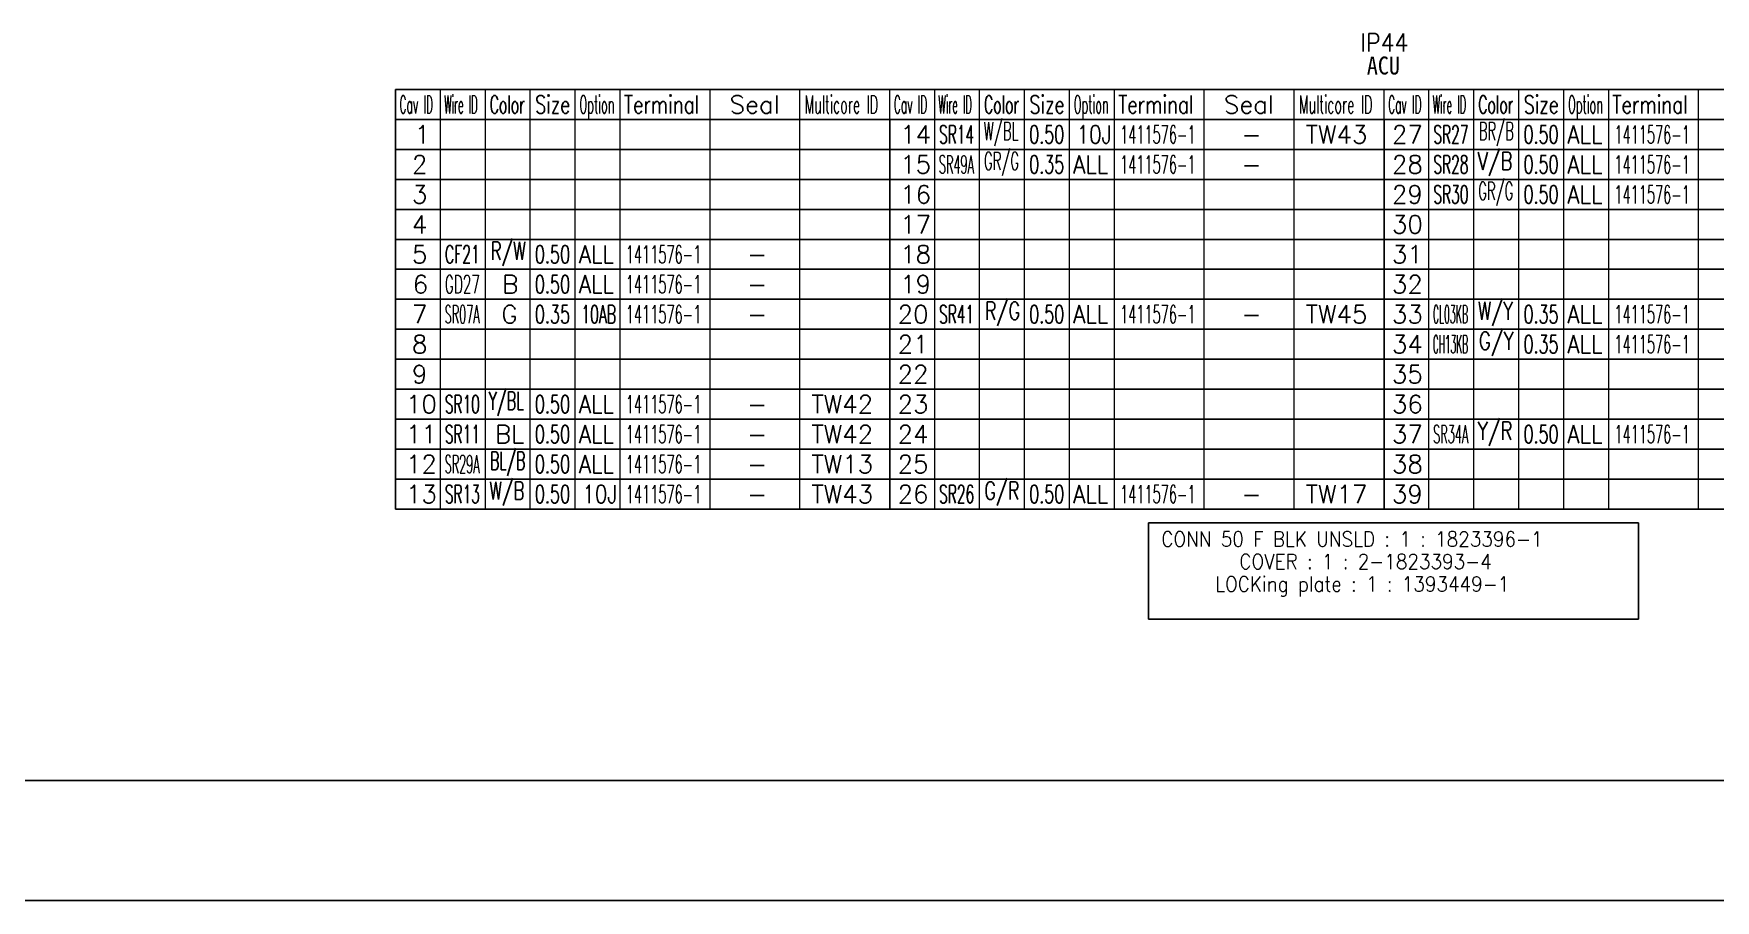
# Model space of a CAD drawing. Header units: inches. Extents: x 47316 to 59086, y 3141 to 11743.
# Drawn here: x 51405 to 51685.7, y 8232.5 to 8377 of the extents above; entities that cross this region are included whole.
import ezdxf

# ---------------------------------------------------------------- set-up
doc = ezdxf.new("R2010")
doc.units = ezdxf.units.IN
doc.header["$MEASUREMENT"] = 0
doc.styles.get("Standard").update_dxf_attribs({"font": ''})
doc.styles.get('Standard').set_extended_font_data('SimSun')

msp = doc.modelspace()

# ---------------------------------------------------------------- linework, layer by layer
at = {"color": 0, "linetype": 'Continuous', "lineweight": -2}
for p, q in [((51465.36, 8367.73), (51795.36, 8367.73)), ((51465.36, 8362.73), (51465.36, 8367.73)), ((51465.36, 8362.73), (51795.36, 8362.73))]:
    msp.add_line(p, q, dxfattribs=at)
at = {"color": 7, "linetype": 'Continuous', "lineweight": 15}
for p, q in [((51472.86, 8362.73), (51472.86, 8367.73)), ((51480.36, 8362.73), (51480.36, 8367.73)), ((51487.86, 8362.73), (51487.86, 8367.73)), ((51495.36, 8362.73), (51495.36, 8367.73)), ((51502.86, 8362.73), (51502.86, 8367.73)), ((51517.86, 8362.73), (51517.86, 8367.73)), ((51532.86, 8362.73), (51532.86, 8367.73)), ((51547.86, 8362.73), (51547.86, 8367.73)), ((51555.36, 8362.73), (51555.36, 8367.73)), ((51562.86, 8362.73), (51562.86, 8367.73)), ((51570.36, 8362.73), (51570.36, 8367.73)), ((51577.86, 8362.73), (51577.86, 8367.73)), ((51585.36, 8362.73), (51585.36, 8367.73)), ((51600.36, 8362.73), (51600.36, 8367.73)), ((51615.36, 8362.73), (51615.36, 8367.73)), ((51630.36, 8362.73), (51630.36, 8367.73)), ((51637.86, 8362.73), (51637.86, 8367.73)), ((51645.36, 8362.73), (51645.36, 8367.73)), ((51652.86, 8362.73), (51652.86, 8367.73)), ((51660.36, 8362.73), (51660.36, 8367.73)), ((51667.86, 8362.73), (51667.86, 8367.73)), ((51682.86, 8362.73), (51682.86, 8367.73))]:
    msp.add_line(p, q, dxfattribs=at)
at = {"color": 102, "linetype": 'Continuous', "lineweight": 15}
for p, q in [((51472.86, 8357.73), (51472.86, 8362.73)), ((51480.36, 8357.73), (51480.36, 8362.73)), ((51487.86, 8357.73), (51487.86, 8362.73)), ((51495.36, 8357.73), (51495.36, 8362.73)), ((51502.86, 8357.73), (51502.86, 8362.73)), ((51517.86, 8357.73), (51517.86, 8362.73)), ((51532.86, 8357.73), (51532.86, 8362.73)), ((51555.36, 8357.73), (51555.36, 8362.73)), ((51562.86, 8357.73), (51562.86, 8362.73)), ((51570.36, 8357.73), (51570.36, 8362.73)), ((51577.86, 8357.73), (51577.86, 8362.73)), ((51585.36, 8357.73), (51585.36, 8362.73)), ((51600.36, 8357.73), (51600.36, 8362.73)), ((51615.36, 8357.73), (51615.36, 8362.73)), ((51637.86, 8357.73), (51637.86, 8362.73)), ((51645.36, 8357.73), (51645.36, 8362.73)), ((51652.86, 8357.73), (51652.86, 8362.73)), ((51660.36, 8357.73), (51660.36, 8362.73)), ((51667.86, 8357.73), (51667.86, 8362.73)), ((51682.86, 8357.73), (51682.86, 8362.73)), ((51472.86, 8352.73), (51472.86, 8357.73)), ((51480.36, 8352.73), (51480.36, 8357.73)), ((51487.86, 8352.73), (51487.86, 8357.73)), ((51495.36, 8352.73), (51495.36, 8357.73)), ((51502.86, 8352.73), (51502.86, 8357.73)), ((51517.86, 8352.73), (51517.86, 8357.73)), ((51532.86, 8352.73), (51532.86, 8357.73)), ((51555.36, 8352.73), (51555.36, 8357.73)), ((51562.86, 8352.73), (51562.86, 8357.73)), ((51570.36, 8352.73), (51570.36, 8357.73)), ((51577.86, 8352.73), (51577.86, 8357.73)), ((51585.36, 8352.73), (51585.36, 8357.73)), ((51600.36, 8352.73), (51600.36, 8357.73)), ((51615.36, 8352.73), (51615.36, 8357.73)), ((51637.86, 8352.73), (51637.86, 8357.73)), ((51645.36, 8352.73), (51645.36, 8357.73)), ((51652.86, 8352.73), (51652.86, 8357.73)), ((51660.36, 8352.73), (51660.36, 8357.73)), ((51667.86, 8352.73), (51667.86, 8357.73)), ((51682.86, 8352.73), (51682.86, 8357.73)), ((51472.86, 8347.73), (51472.86, 8352.73)), ((51480.36, 8347.73), (51480.36, 8352.73)), ((51487.86, 8347.73), (51487.86, 8352.73)), ((51495.36, 8347.73), (51495.36, 8352.73)), ((51502.86, 8347.73), (51502.86, 8352.73)), ((51517.86, 8347.73), (51517.86, 8352.73)), ((51532.86, 8347.73), (51532.86, 8352.73)), ((51555.36, 8347.73), (51555.36, 8352.73)), ((51562.86, 8347.73), (51562.86, 8352.73)), ((51570.36, 8347.73), (51570.36, 8352.73)), ((51577.86, 8347.73), (51577.86, 8352.73)), ((51585.36, 8347.73), (51585.36, 8352.73)), ((51600.36, 8347.73), (51600.36, 8352.73)), ((51615.36, 8347.73), (51615.36, 8352.73)), ((51637.86, 8347.73), (51637.86, 8352.73)), ((51645.36, 8347.73), (51645.36, 8352.73)), ((51652.86, 8347.73), (51652.86, 8352.73)), ((51660.36, 8347.73), (51660.36, 8352.73)), ((51667.86, 8347.73), (51667.86, 8352.73)), ((51682.86, 8347.73), (51682.86, 8352.73)), ((51472.86, 8342.73), (51472.86, 8347.73)), ((51480.36, 8342.73), (51480.36, 8347.73)), ((51487.86, 8342.73), (51487.86, 8347.73)), ((51495.36, 8342.73), (51495.36, 8347.73)), ((51502.86, 8342.73), (51502.86, 8347.73)), ((51517.86, 8342.73), (51517.86, 8347.73)), ((51532.86, 8342.73), (51532.86, 8347.73)), ((51555.36, 8342.73), (51555.36, 8347.73)), ((51562.86, 8342.73), (51562.86, 8347.73)), ((51570.36, 8342.73), (51570.36, 8347.73)), ((51577.86, 8342.73), (51577.86, 8347.73)), ((51585.36, 8342.73), (51585.36, 8347.73)), ((51600.36, 8342.73), (51600.36, 8347.73)), ((51615.36, 8342.73), (51615.36, 8347.73)), ((51637.86, 8342.73), (51637.86, 8347.73)), ((51645.36, 8342.73), (51645.36, 8347.73)), ((51652.86, 8342.73), (51652.86, 8347.73)), ((51660.36, 8342.73), (51660.36, 8347.73)), ((51667.86, 8342.73), (51667.86, 8347.73)), ((51682.86, 8342.73), (51682.86, 8347.73)), ((51472.86, 8337.73), (51472.86, 8342.73)), ((51480.36, 8337.73), (51480.36, 8342.73)), ((51487.86, 8337.73), (51487.86, 8342.73)), ((51495.36, 8337.73), (51495.36, 8342.73)), ((51502.86, 8337.73), (51502.86, 8342.73)), ((51517.86, 8337.73), (51517.86, 8342.73)), ((51532.86, 8337.73), (51532.86, 8342.73)), ((51555.36, 8337.73), (51555.36, 8342.73)), ((51562.86, 8337.73), (51562.86, 8342.73)), ((51570.36, 8337.73), (51570.36, 8342.73)), ((51577.86, 8337.73), (51577.86, 8342.73)), ((51585.36, 8337.73), (51585.36, 8342.73)), ((51600.36, 8337.73), (51600.36, 8342.73)), ((51615.36, 8337.73), (51615.36, 8342.73)), ((51637.86, 8337.73), (51637.86, 8342.73)), ((51645.36, 8337.73), (51645.36, 8342.73)), ((51652.86, 8337.73), (51652.86, 8342.73)), ((51660.36, 8337.73), (51660.36, 8342.73)), ((51667.86, 8337.73), (51667.86, 8342.73)), ((51682.86, 8337.73), (51682.86, 8342.73)), ((51472.86, 8332.73), (51472.86, 8337.73)), ((51480.36, 8332.73), (51480.36, 8337.73)), ((51487.86, 8332.73), (51487.86, 8337.73)), ((51495.36, 8332.73), (51495.36, 8337.73)), ((51502.86, 8332.73), (51502.86, 8337.73)), ((51517.86, 8332.73), (51517.86, 8337.73)), ((51532.86, 8332.73), (51532.86, 8337.73)), ((51555.36, 8332.73), (51555.36, 8337.73)), ((51562.86, 8332.73), (51562.86, 8337.73)), ((51570.36, 8332.73), (51570.36, 8337.73)), ((51577.86, 8332.73), (51577.86, 8337.73)), ((51585.36, 8332.73), (51585.36, 8337.73)), ((51600.36, 8332.73), (51600.36, 8337.73)), ((51615.36, 8332.73), (51615.36, 8337.73)), ((51637.86, 8332.73), (51637.86, 8337.73)), ((51645.36, 8332.73), (51645.36, 8337.73)), ((51652.86, 8332.73), (51652.86, 8337.73)), ((51660.36, 8332.73), (51660.36, 8337.73)), ((51667.86, 8332.73), (51667.86, 8337.73)), ((51682.86, 8332.73), (51682.86, 8337.73)), ((51472.86, 8327.73), (51472.86, 8332.73)), ((51480.36, 8327.73), (51480.36, 8332.73)), ((51487.86, 8327.73), (51487.86, 8332.73)), ((51495.36, 8327.73), (51495.36, 8332.73)), ((51502.86, 8327.73), (51502.86, 8332.73)), ((51517.86, 8327.73), (51517.86, 8332.73)), ((51532.86, 8327.73), (51532.86, 8332.73)), ((51555.36, 8327.73), (51555.36, 8332.73)), ((51562.86, 8327.73), (51562.86, 8332.73)), ((51570.36, 8327.73), (51570.36, 8332.73)), ((51577.86, 8327.73), (51577.86, 8332.73)), ((51585.36, 8327.73), (51585.36, 8332.73)), ((51600.36, 8327.73), (51600.36, 8332.73)), ((51615.36, 8327.73), (51615.36, 8332.73)), ((51637.86, 8327.73), (51637.86, 8332.73)), ((51645.36, 8327.73), (51645.36, 8332.73)), ((51652.86, 8327.73), (51652.86, 8332.73)), ((51660.36, 8327.73), (51660.36, 8332.73)), ((51667.86, 8327.73), (51667.86, 8332.73)), ((51682.86, 8327.73), (51682.86, 8332.73)), ((51472.86, 8322.73), (51472.86, 8327.73)), ((51480.36, 8322.73), (51480.36, 8327.73)), ((51487.86, 8322.73), (51487.86, 8327.73)), ((51495.36, 8322.73), (51495.36, 8327.73)), ((51502.86, 8322.73), (51502.86, 8327.73)), ((51517.86, 8322.73), (51517.86, 8327.73)), ((51532.86, 8322.73), (51532.86, 8327.73)), ((51555.36, 8322.73), (51555.36, 8327.73)), ((51562.86, 8322.73), (51562.86, 8327.73)), ((51570.36, 8322.73), (51570.36, 8327.73)), ((51577.86, 8322.73), (51577.86, 8327.73)), ((51585.36, 8322.73), (51585.36, 8327.73)), ((51600.36, 8322.73), (51600.36, 8327.73)), ((51615.36, 8322.73), (51615.36, 8327.73)), ((51637.86, 8322.73), (51637.86, 8327.73)), ((51645.36, 8322.73), (51645.36, 8327.73)), ((51652.86, 8322.73), (51652.86, 8327.73)), ((51660.36, 8322.73), (51660.36, 8327.73)), ((51667.86, 8322.73), (51667.86, 8327.73)), ((51682.86, 8322.73), (51682.86, 8327.73)), ((51472.86, 8317.73), (51472.86, 8322.73)), ((51480.36, 8317.73), (51480.36, 8322.73)), ((51487.86, 8317.73), (51487.86, 8322.73)), ((51495.36, 8317.73), (51495.36, 8322.73)), ((51502.86, 8317.73), (51502.86, 8322.73)), ((51517.86, 8317.73), (51517.86, 8322.73)), ((51532.86, 8317.73), (51532.86, 8322.73)), ((51555.36, 8317.73), (51555.36, 8322.73)), ((51562.86, 8317.73), (51562.86, 8322.73)), ((51570.36, 8317.73), (51570.36, 8322.73)), ((51577.86, 8317.73), (51577.86, 8322.73)), ((51585.36, 8317.73), (51585.36, 8322.73)), ((51600.36, 8317.73), (51600.36, 8322.73)), ((51615.36, 8317.73), (51615.36, 8322.73)), ((51637.86, 8317.73), (51637.86, 8322.73)), ((51645.36, 8317.73), (51645.36, 8322.73)), ((51652.86, 8317.73), (51652.86, 8322.73)), ((51660.36, 8317.73), (51660.36, 8322.73)), ((51667.86, 8317.73), (51667.86, 8322.73)), ((51682.86, 8317.73), (51682.86, 8322.73)), ((51472.86, 8312.73), (51472.86, 8317.73)), ((51480.36, 8312.73), (51480.36, 8317.73)), ((51487.86, 8312.73), (51487.86, 8317.73)), ((51495.36, 8312.73), (51495.36, 8317.73)), ((51502.86, 8312.73), (51502.86, 8317.73)), ((51517.86, 8312.73), (51517.86, 8317.73)), ((51532.86, 8312.73), (51532.86, 8317.73)), ((51555.36, 8312.73), (51555.36, 8317.73)), ((51562.86, 8312.73), (51562.86, 8317.73)), ((51570.36, 8312.73), (51570.36, 8317.73)), ((51577.86, 8312.73), (51577.86, 8317.73)), ((51585.36, 8312.73), (51585.36, 8317.73)), ((51600.36, 8312.73), (51600.36, 8317.73)), ((51615.36, 8312.73), (51615.36, 8317.73)), ((51637.86, 8312.73), (51637.86, 8317.73)), ((51645.36, 8312.73), (51645.36, 8317.73)), ((51652.86, 8312.73), (51652.86, 8317.73)), ((51660.36, 8312.73), (51660.36, 8317.73)), ((51667.86, 8312.73), (51667.86, 8317.73)), ((51682.86, 8312.73), (51682.86, 8317.73)), ((51472.86, 8307.73), (51472.86, 8312.73)), ((51480.36, 8307.73), (51480.36, 8312.73)), ((51487.86, 8307.73), (51487.86, 8312.73)), ((51495.36, 8307.73), (51495.36, 8312.73)), ((51502.86, 8307.73), (51502.86, 8312.73)), ((51517.86, 8307.73), (51517.86, 8312.73)), ((51532.86, 8307.73), (51532.86, 8312.73)), ((51555.36, 8307.73), (51555.36, 8312.73)), ((51562.86, 8307.73), (51562.86, 8312.73)), ((51570.36, 8307.73), (51570.36, 8312.73)), ((51577.86, 8307.73), (51577.86, 8312.73)), ((51585.36, 8307.73), (51585.36, 8312.73)), ((51600.36, 8307.73), (51600.36, 8312.73)), ((51615.36, 8307.73), (51615.36, 8312.73)), ((51637.86, 8307.73), (51637.86, 8312.73)), ((51645.36, 8307.73), (51645.36, 8312.73)), ((51652.86, 8307.73), (51652.86, 8312.73)), ((51660.36, 8307.73), (51660.36, 8312.73)), ((51667.86, 8307.73), (51667.86, 8312.73)), ((51682.86, 8307.73), (51682.86, 8312.73)), ((51472.86, 8302.73), (51472.86, 8307.73)), ((51480.36, 8302.73), (51480.36, 8307.73)), ((51487.86, 8302.73), (51487.86, 8307.73)), ((51495.36, 8302.73), (51495.36, 8307.73)), ((51502.86, 8302.73), (51502.86, 8307.73)), ((51517.86, 8302.73), (51517.86, 8307.73)), ((51532.86, 8302.73), (51532.86, 8307.73)), ((51555.36, 8302.73), (51555.36, 8307.73)), ((51562.86, 8302.73), (51562.86, 8307.73)), ((51570.36, 8302.73), (51570.36, 8307.73)), ((51577.86, 8302.73), (51577.86, 8307.73)), ((51585.36, 8302.73), (51585.36, 8307.73)), ((51600.36, 8302.73), (51600.36, 8307.73)), ((51615.36, 8302.73), (51615.36, 8307.73)), ((51637.86, 8302.73), (51637.86, 8307.73)), ((51645.36, 8302.73), (51645.36, 8307.73)), ((51652.86, 8302.73), (51652.86, 8307.73)), ((51660.36, 8302.73), (51660.36, 8307.73)), ((51667.86, 8302.73), (51667.86, 8307.73)), ((51682.86, 8302.73), (51682.86, 8307.73)), ((51472.86, 8297.73), (51472.86, 8302.73)), ((51480.36, 8297.73), (51480.36, 8302.73)), ((51487.86, 8297.73), (51487.86, 8302.73)), ((51495.36, 8297.73), (51495.36, 8302.73)), ((51502.86, 8297.73), (51502.86, 8302.73)), ((51517.86, 8297.73), (51517.86, 8302.73)), ((51532.86, 8297.73), (51532.86, 8302.73)), ((51555.36, 8297.73), (51555.36, 8302.73)), ((51562.86, 8297.73), (51562.86, 8302.73)), ((51570.36, 8297.73), (51570.36, 8302.73)), ((51577.86, 8297.73), (51577.86, 8302.73)), ((51585.36, 8297.73), (51585.36, 8302.73)), ((51600.36, 8297.73), (51600.36, 8302.73)), ((51615.36, 8297.73), (51615.36, 8302.73)), ((51637.86, 8297.73), (51637.86, 8302.73)), ((51645.36, 8297.73), (51645.36, 8302.73)), ((51652.86, 8297.73), (51652.86, 8302.73)), ((51660.36, 8297.73), (51660.36, 8302.73)), ((51667.86, 8297.73), (51667.86, 8302.73)), ((51682.86, 8297.73), (51682.86, 8302.73))]:
    msp.add_line(p, q, dxfattribs=at)
at = {"color": 1}
for p, q in [((51591.04, 8279.35), (51591.04, 8295.43)), ((51591.04, 8295.43), (51672.81, 8295.43)), ((51672.81, 8295.43), (51672.81, 8279.35)), ((51672.81, 8279.35), (51591.04, 8279.35))]:
    msp.add_line(p, q, dxfattribs=at)
at = {"color": 0, "lineweight": -2}
for p, q in [((50267.93, 8252.45), (56171.93, 8252.45)), ((50247.93, 8232.45), (56191.93, 8232.45))]:
    msp.add_line(p, q, dxfattribs=at)
at = {"color": 0, "linetype": 'Continuous', "lineweight": -2}
for points in [[(51465.36, 8357.73), (51465.36, 8362.73), (51547.86, 8362.73), (51547.86, 8357.73)], [(51547.86, 8357.73), (51547.86, 8362.73), (51630.36, 8362.73), (51630.36, 8357.73)], [(51630.36, 8357.73), (51630.36, 8362.73), (51712.86, 8362.73), (51712.86, 8357.73)], [(51465.36, 8352.73), (51465.36, 8357.73), (51547.86, 8357.73), (51547.86, 8352.73)], [(51547.86, 8352.73), (51547.86, 8357.73), (51630.36, 8357.73), (51630.36, 8352.73)], [(51630.36, 8352.73), (51630.36, 8357.73), (51712.86, 8357.73), (51712.86, 8352.73)], [(51465.36, 8347.73), (51465.36, 8352.73), (51547.86, 8352.73), (51547.86, 8347.73)], [(51547.86, 8347.73), (51547.86, 8352.73), (51630.36, 8352.73), (51630.36, 8347.73)], [(51630.36, 8347.73), (51630.36, 8352.73), (51712.86, 8352.73), (51712.86, 8347.73)], [(51465.36, 8342.73), (51465.36, 8347.73), (51547.86, 8347.73), (51547.86, 8342.73)], [(51547.86, 8342.73), (51547.86, 8347.73), (51630.36, 8347.73), (51630.36, 8342.73)], [(51630.36, 8342.73), (51630.36, 8347.73), (51712.86, 8347.73), (51712.86, 8342.73)], [(51465.36, 8337.73), (51465.36, 8342.73), (51547.86, 8342.73), (51547.86, 8337.73)], [(51547.86, 8337.73), (51547.86, 8342.73), (51630.36, 8342.73), (51630.36, 8337.73)], [(51630.36, 8337.73), (51630.36, 8342.73), (51712.86, 8342.73), (51712.86, 8337.73)], [(51465.36, 8332.73), (51465.36, 8337.73), (51547.86, 8337.73), (51547.86, 8332.73)], [(51547.86, 8332.73), (51547.86, 8337.73), (51630.36, 8337.73), (51630.36, 8332.73)], [(51630.36, 8332.73), (51630.36, 8337.73), (51712.86, 8337.73), (51712.86, 8332.73)], [(51465.36, 8327.73), (51465.36, 8332.73), (51547.86, 8332.73), (51547.86, 8327.73)], [(51547.86, 8327.73), (51547.86, 8332.73), (51630.36, 8332.73), (51630.36, 8327.73)], [(51630.36, 8327.73), (51630.36, 8332.73), (51712.86, 8332.73), (51712.86, 8327.73)], [(51465.36, 8322.73), (51465.36, 8327.73), (51547.86, 8327.73), (51547.86, 8322.73)], [(51547.86, 8322.73), (51547.86, 8327.73), (51630.36, 8327.73), (51630.36, 8322.73)], [(51630.36, 8322.73), (51630.36, 8327.73), (51712.86, 8327.73), (51712.86, 8322.73)], [(51465.36, 8317.73), (51465.36, 8322.73), (51547.86, 8322.73), (51547.86, 8317.73)], [(51547.86, 8317.73), (51547.86, 8322.73), (51630.36, 8322.73), (51630.36, 8317.73)], [(51630.36, 8317.73), (51630.36, 8322.73), (51712.86, 8322.73), (51712.86, 8317.73)], [(51465.36, 8312.73), (51465.36, 8317.73), (51547.86, 8317.73), (51547.86, 8312.73)], [(51547.86, 8312.73), (51547.86, 8317.73), (51630.36, 8317.73), (51630.36, 8312.73)], [(51630.36, 8312.73), (51630.36, 8317.73), (51712.86, 8317.73), (51712.86, 8312.73)], [(51465.36, 8307.73), (51465.36, 8312.73), (51547.86, 8312.73), (51547.86, 8307.73)], [(51547.86, 8307.73), (51547.86, 8312.73), (51630.36, 8312.73), (51630.36, 8307.73)], [(51630.36, 8307.73), (51630.36, 8312.73), (51712.86, 8312.73), (51712.86, 8307.73)], [(51465.36, 8302.73), (51465.36, 8307.73), (51547.86, 8307.73), (51547.86, 8302.73)], [(51547.86, 8302.73), (51547.86, 8307.73), (51630.36, 8307.73), (51630.36, 8302.73)], [(51630.36, 8302.73), (51630.36, 8307.73), (51712.86, 8307.73), (51712.86, 8302.73)], [(51465.36, 8297.73), (51465.36, 8302.73), (51547.86, 8302.73), (51547.86, 8297.73)], [(51547.86, 8297.73), (51547.86, 8302.73), (51630.36, 8302.73), (51630.36, 8297.73)], [(51630.36, 8297.73), (51630.36, 8302.73), (51712.86, 8302.73), (51712.86, 8297.73)]]:
    msp.add_lwpolyline(points, close=True, dxfattribs=at)

# ---------------------------------------------------------------- texts
at = {"color": 6, "linetype": 'Continuous', "lineweight": 20, "char_height": 3, "attachment_point": 1}
for s, insert, width in [('\\Fromans.shx;\\W0.9000000000;\\T1.0000000000;\\o\\lIP44', (51626.44, 8377.05), 8.8714), ('\\f黑体|b0|i0|c1|p0;\\W0.9000000000;\\T1.0000000000;\\o\\lACU', (51627.49, 8373.23), 5.8247)]:
    msp.add_mtext(s, dxfattribs=dict(at, insert=insert, width=width))
at = {"color": 7, "linetype": 'Continuous', "lineweight": 15, "char_height": 3, "attachment_point": 1}
for s, insert, width in [('\\Fromans.shx;\\W0.4292452830;\\T1.0000000000;\\o\\lCav ID', (51466.04, 8366.73), 6.5), ('\\Fromans.shx;\\W0.4026548673;\\T1.0000000000;\\o\\lWire ID', (51473.47, 8366.73), 6.5), ('\\Fromans.shx;\\W0.5687500000;\\T1.0000000000;\\o\\lColor', (51481.1, 8366.73), 6.5), ('\\Fromans.shx;\\W0.7222222222;\\T1.0000000000;\\o\\lSize', (51488.67, 8366.73), 6.5), ('\\Fromans.shx;\\W0.4595959596;\\T1.0000000000;\\o\\lOption', (51496.06, 8366.73), 6.5), ('\\Fromans.shx;\\W0.7480916031;\\T1.0000000000;\\o\\lTerminal', (51503.47, 8366.73), 14), ('\\Fromans.shx;\\W1.0000000000;\\T1.0000000000;\\o\\lSeal', (51521.14, 8366.73), 9.2857), ('\\Fromans.shx;\\W0.5185185185;\\T1.0000000000;\\o\\lMulticore ID', (51533.65, 8366.73), 14), ('\\Fromans.shx;\\W0.4292452830;\\T1.0000000000;\\o\\lCav ID', (51548.54, 8366.73), 6.5), ('\\Fromans.shx;\\W0.4026548673;\\T1.0000000000;\\o\\lWire ID', (51555.97, 8366.73), 6.5), ('\\Fromans.shx;\\W0.5687500000;\\T1.0000000000;\\o\\lColor', (51563.6, 8366.73), 6.5), ('\\Fromans.shx;\\W0.7222222222;\\T1.0000000000;\\o\\lSize', (51571.17, 8366.73), 6.5), ('\\Fromans.shx;\\W0.4595959596;\\T1.0000000000;\\o\\lOption', (51578.56, 8366.73), 6.5), ('\\Fromans.shx;\\W0.7480916031;\\T1.0000000000;\\o\\lTerminal', (51585.97, 8366.73), 14), ('\\Fromans.shx;\\W1.0000000000;\\T1.0000000000;\\o\\lSeal', (51603.64, 8366.73), 9.2857), ('\\Fromans.shx;\\W0.5185185185;\\T1.0000000000;\\o\\lMulticore ID', (51616.15, 8366.73), 14), ('\\Fromans.shx;\\W0.4292452830;\\T1.0000000000;\\o\\lCav ID', (51631.04, 8366.73), 6.5), ('\\Fromans.shx;\\W0.4026548673;\\T1.0000000000;\\o\\lWire ID', (51638.47, 8366.73), 6.5), ('\\Fromans.shx;\\W0.5687500000;\\T1.0000000000;\\o\\lColor', (51646.1, 8366.73), 6.5), ('\\Fromans.shx;\\W0.7222222222;\\T1.0000000000;\\o\\lSize', (51653.67, 8366.73), 6.5), ('\\Fromans.shx;\\W0.4595959596;\\T1.0000000000;\\o\\lOption', (51661.06, 8366.73), 6.5), ('\\Fromans.shx;\\W0.7480916031;\\T1.0000000000;\\o\\lTerminal', (51668.47, 8366.73), 14), ('\\Fromans.shx;\\W1.0000000000;\\T1.0000000000;\\o\\l1', (51468.54, 8361.73), 2.8571), ('\\Fromans.shx;\\W1.0000000000;\\T1.0000000000;\\o\\l14', (51549.61, 8361.73), 5.7143), ('\\Fromans.shx;\\W1.0000000000;\\T1.0000000000;\\o\\l27', (51631.68, 8361.73), 5.7143), ('\\Fromans.shx;\\W1.0000000000;\\T1.0000000000;\\o\\l2', (51468.11, 8356.73), 2.8571), ('\\Fromans.shx;\\W1.0000000000;\\T1.0000000000;\\o\\l15', (51549.61, 8356.73), 5.7143), ('\\Fromans.shx;\\W1.0000000000;\\T1.0000000000;\\o\\l28', (51631.68, 8356.73), 5.7143), ('\\Fromans.shx;\\W1.0000000000;\\T1.0000000000;\\o\\l3', (51468.11, 8351.73), 2.8571), ('\\Fromans.shx;\\W1.0000000000;\\T1.0000000000;\\o\\l16', (51549.61, 8351.73), 5.7143), ('\\Fromans.shx;\\W1.0000000000;\\T1.0000000000;\\o\\l29', (51631.68, 8351.73), 5.7143), ('\\Fromans.shx;\\W1.0000000000;\\T1.0000000000;\\o\\l4', (51468.11, 8346.73), 2.8571), ('\\Fromans.shx;\\W1.0000000000;\\T1.0000000000;\\o\\l17', (51549.61, 8346.73), 5.7143), ('\\Fromans.shx;\\W1.0000000000;\\T1.0000000000;\\o\\l30', (51631.68, 8346.73), 5.7143), ('\\Fromans.shx;\\W1.0000000000;\\T1.0000000000;\\o\\l5', (51468.11, 8341.73), 2.8571), ('\\Fromans.shx;\\W1.0000000000;\\T1.0000000000;\\o\\l18', (51549.61, 8341.73), 5.7143), ('\\Fromans.shx;\\W1.0000000000;\\T1.0000000000;\\o\\l31', (51631.68, 8341.73), 5.7143), ('\\Fromans.shx;\\W1.0000000000;\\T1.0000000000;\\o\\l6', (51468.25, 8336.73), 2.8571), ('\\Fromans.shx;\\W1.0000000000;\\T1.0000000000;\\o\\l19', (51549.61, 8336.73), 5.7143), ('\\Fromans.shx;\\W1.0000000000;\\T1.0000000000;\\o\\l32', (51631.68, 8336.73), 5.7143), ('\\Fromans.shx;\\W1.0000000000;\\T1.0000000000;\\o\\l7', (51468.11, 8331.73), 2.8571), ('\\Fromans.shx;\\W1.0000000000;\\T1.0000000000;\\o\\l20', (51549.18, 8331.73), 5.7143), ('\\Fromans.shx;\\W1.0000000000;\\T1.0000000000;\\o\\l33', (51631.68, 8331.73), 5.7143), ('\\Fromans.shx;\\W1.0000000000;\\T1.0000000000;\\o\\l8', (51468.11, 8326.73), 2.8571), ('\\Fromans.shx;\\W1.0000000000;\\T1.0000000000;\\o\\l21', (51549.18, 8326.73), 5.7143), ('\\Fromans.shx;\\W1.0000000000;\\T1.0000000000;\\o\\l34', (51631.68, 8326.73), 5.7143), ('\\Fromans.shx;\\W1.0000000000;\\T1.0000000000;\\o\\l9', (51468.11, 8321.73), 2.8571), ('\\Fromans.shx;\\W1.0000000000;\\T1.0000000000;\\o\\l22', (51549.18, 8321.73), 5.7143), ('\\Fromans.shx;\\W1.0000000000;\\T1.0000000000;\\o\\l35', (51631.68, 8321.73), 5.7143), ('\\Fromans.shx;\\W1.0000000000;\\T1.0000000000;\\o\\l10', (51467.11, 8316.73), 5.7143), ('\\Fromans.shx;\\W1.0000000000;\\T1.0000000000;\\o\\l23', (51549.18, 8316.73), 5.7143), ('\\Fromans.shx;\\W1.0000000000;\\T1.0000000000;\\o\\l36', (51631.68, 8316.73), 5.7143), ('\\Fromans.shx;\\W1.0000000000;\\T1.0000000000;\\o\\l11', (51467.11, 8311.73), 5.7143), ('\\Fromans.shx;\\W1.0000000000;\\T1.0000000000;\\o\\l24', (51549.18, 8311.73), 5.7143), ('\\Fromans.shx;\\W1.0000000000;\\T1.0000000000;\\o\\l37', (51631.68, 8311.73), 5.7143), ('\\Fromans.shx;\\W1.0000000000;\\T1.0000000000;\\o\\l12', (51467.11, 8306.73), 5.7143), ('\\Fromans.shx;\\W1.0000000000;\\T1.0000000000;\\o\\l25', (51549.18, 8306.73), 5.7143), ('\\Fromans.shx;\\W1.0000000000;\\T1.0000000000;\\o\\l38', (51631.68, 8306.73), 5.7143), ('\\Fromans.shx;\\W1.0000000000;\\T1.0000000000;\\o\\l13', (51467.11, 8301.73), 5.7143), ('\\Fromans.shx;\\W1.0000000000;\\T1.0000000000;\\o\\l26', (51549.18, 8301.73), 5.7143), ('\\Fromans.shx;\\W1.0000000000;\\T1.0000000000;\\o\\l39', (51631.68, 8301.73), 5.7143)]:
    msp.add_mtext(s, dxfattribs=dict(at, insert=insert, width=width))
at = {"color": 140, "linetype": 'Continuous', "lineweight": 15, "char_height": 3, "attachment_point": 1}
for s, insert, width in [('\\Fromans.shx;\\W0.5416666667;\\T1.0000000000;\\o\\lW/BL', (51563.51, 8362.3), 6.5), ('\\Fromans.shx;\\W0.5352941176;\\T1.0000000000;\\o\\lBR/B', (51646.16, 8362.3), 6.5), ('\\Fromans.shx;\\W0.8125000000;\\T1.0000000000;\\o\\l10J', (51579.05, 8361.73), 6.5), ('\\Fromans.shx;\\W1.0000000000;\\T1.0000000000;\\o\\l-', (51606.57, 8361.73), 3.7143), ('\\Fromans.shx;\\W0.8750000000;\\T1.0000000000;\\o\\lALL', (51660.98, 8361.73), 6.5), ('\\Fromans.shx;\\W0.5352941176;\\T1.0000000000;\\o\\lGR/G', (51563.59, 8357.3), 6.5), ('\\Fromans.shx;\\W0.8750000000;\\T1.0000000000;\\o\\lALL', (51578.48, 8356.73), 6.5), ('\\Fromans.shx;\\W0.7459016393;\\T1.0000000000;\\o\\lV/B', (51645.97, 8357.3), 6.5), ('\\Fromans.shx;\\W0.8750000000;\\T1.0000000000;\\o\\lALL', (51660.98, 8356.73), 6.5), ('\\Fromans.shx;\\W1.0000000000;\\T1.0000000000;\\o\\l-', (51606.57, 8356.73), 3.7143), ('\\Fromans.shx;\\W0.5352941176;\\T1.0000000000;\\o\\lGR/G', (51646.09, 8352.3), 6.5), ('\\Fromans.shx;\\W0.8750000000;\\T1.0000000000;\\o\\lALL', (51660.98, 8351.73), 6.5), ('\\Fromans.shx;\\W0.6791044776;\\T1.0000000000;\\o\\lR/W', (51481.25, 8342.3), 6.5), ('\\Fromans.shx;\\W0.8750000000;\\T1.0000000000;\\o\\lALL', (51495.98, 8341.73), 6.5), ('\\Fromans.shx;\\W1.0000000000;\\T1.0000000000;\\o\\l-', (51524.07, 8341.73), 3.7143), ('\\Fromans.shx;\\W1.0000000000;\\T1.0000000000;\\o\\lB', (51483.18, 8336.73), 3), ('\\Fromans.shx;\\W0.8750000000;\\T1.0000000000;\\o\\lALL', (51495.98, 8336.73), 6.5), ('\\Fromans.shx;\\W1.0000000000;\\T1.0000000000;\\o\\l-', (51524.07, 8336.73), 3.7143), ('\\Fromans.shx;\\W1.0000000000;\\T1.0000000000;\\o\\lG', (51483.04, 8331.73), 3), ('\\Fromans.shx;\\W0.5759493671;\\T1.0000000000;\\o\\l10AB', (51496.35, 8331.73), 6.5), ('\\Fromans.shx;\\W0.7109375000;\\T1.0000000000;\\o\\lR/G', (51563.76, 8332.3), 6.5), ('\\Fromans.shx;\\W0.8750000000;\\T1.0000000000;\\o\\lALL', (51578.48, 8331.73), 6.5), ('\\Fromans.shx;\\W0.7109375000;\\T1.0000000000;\\o\\lW/Y', (51646.06, 8332.3), 6.5), ('\\Fromans.shx;\\W0.8750000000;\\T1.0000000000;\\o\\lALL', (51660.98, 8331.73), 6.5), ('\\Fromans.shx;\\W1.0000000000;\\T1.0000000000;\\o\\l-', (51524.07, 8331.73), 3.7143), ('\\Fromans.shx;\\W1.0000000000;\\T1.0000000000;\\o\\l-', (51606.57, 8331.73), 3.7143), ('\\Fromans.shx;\\W0.7459016393;\\T1.0000000000;\\o\\lG/Y', (51646.18, 8327.3), 6.5), ('\\Fromans.shx;\\W0.8750000000;\\T1.0000000000;\\o\\lALL', (51660.98, 8326.73), 6.5), ('\\Fromans.shx;\\W0.5833333333;\\T1.0000000000;\\o\\lY/BL', (51480.94, 8317.3), 6.5), ('\\Fromans.shx;\\W0.8750000000;\\T1.0000000000;\\o\\lALL', (51495.98, 8316.73), 6.5), ('\\Fromans.shx;\\W1.0000000000;\\T1.0000000000;\\o\\l-', (51524.07, 8316.73), 3.7143), ('\\Fromans.shx;\\W1.0000000000;\\T1.0000000000;\\o\\lBL', (51481.97, 8311.73), 5.4286), ('\\Fromans.shx;\\W0.8750000000;\\T1.0000000000;\\o\\lALL', (51495.98, 8311.73), 6.5), ('\\Fromans.shx;\\W0.7459016393;\\T1.0000000000;\\o\\lY/R', (51645.97, 8312.3), 6.5), ('\\Fromans.shx;\\W0.8750000000;\\T1.0000000000;\\o\\lALL', (51660.98, 8311.73), 6.5), ('\\Fromans.shx;\\W1.0000000000;\\T1.0000000000;\\o\\l-', (51524.07, 8311.73), 3.7143), ('\\Fromans.shx;\\W0.5617283951;\\T1.0000000000;\\o\\lBL/B', (51481.18, 8307.3), 6.5), ('\\Fromans.shx;\\W0.8750000000;\\T1.0000000000;\\o\\lALL', (51495.98, 8306.73), 6.5), ('\\Fromans.shx;\\W1.0000000000;\\T1.0000000000;\\o\\l-', (51524.07, 8306.73), 3.7143), ('\\Fromans.shx;\\W0.6791044776;\\T1.0000000000;\\o\\lW/B', (51481.05, 8302.3), 6.5), ('\\Fromans.shx;\\W0.8125000000;\\T1.0000000000;\\o\\l10J', (51496.55, 8301.73), 6.5), ('\\Fromans.shx;\\W0.7109375000;\\T1.0000000000;\\o\\lG/R', (51563.66, 8302.3), 6.5), ('\\Fromans.shx;\\W0.8750000000;\\T1.0000000000;\\o\\lALL', (51578.48, 8301.73), 6.5), ('\\Fromans.shx;\\W1.0000000000;\\T1.0000000000;\\o\\l-', (51524.07, 8301.73), 3.7143), ('\\Fromans.shx;\\W1.0000000000;\\T1.0000000000;\\o\\l-', (51606.57, 8301.73), 3.7143)]:
    msp.add_mtext(s, dxfattribs=dict(at, insert=insert, width=width))
at = {"color": 21, "linetype": 'Continuous', "lineweight": 15, "char_height": 3, "attachment_point": 1}
for s, insert, width in [('\\Fromans.shx;\\W0.5617283951;\\T1.0000000000;\\o\\lSR14', (51556.1, 8361.73), 6.5), ('\\Fromans.shx;\\W0.6500000000;\\T1.0000000000;\\o\\l0.50', (51571.14, 8361.73), 6.5), ('\\Fromans.shx;\\W0.5268817204;\\T1.0000000000;\\o\\l1411576-1', (51586.31, 8361.73), 14), ('\\Fromans.shx;\\W1.0000000000;\\T1.0000000000;\\o\\lTW43', (51617.29, 8361.73), 11.4286), ('\\Fromans.shx;\\W0.5617283951;\\T1.0000000000;\\o\\lSR27', (51638.6, 8361.73), 6.5), ('\\Fromans.shx;\\W0.6500000000;\\T1.0000000000;\\o\\l0.50', (51653.64, 8361.73), 6.5), ('\\Fromans.shx;\\W0.5268817204;\\T1.0000000000;\\o\\l1411576-1', (51668.81, 8361.73), 14), ('\\Fromans.shx;\\W0.4595959596;\\T1.0000000000;\\o\\lSR49A', (51556.06, 8356.73), 6.5), ('\\Fromans.shx;\\W0.6500000000;\\T1.0000000000;\\o\\l0.35', (51571.14, 8356.73), 6.5), ('\\Fromans.shx;\\W0.5268817204;\\T1.0000000000;\\o\\l1411576-1', (51586.31, 8356.73), 14), ('\\Fromans.shx;\\W0.5617283951;\\T1.0000000000;\\o\\lSR28', (51638.6, 8356.73), 6.5), ('\\Fromans.shx;\\W0.6500000000;\\T1.0000000000;\\o\\l0.50', (51653.64, 8356.73), 6.5), ('\\Fromans.shx;\\W0.5268817204;\\T1.0000000000;\\o\\l1411576-1', (51668.81, 8356.73), 14), ('\\Fromans.shx;\\W0.5617283951;\\T1.0000000000;\\o\\lSR30', (51638.6, 8351.73), 6.5), ('\\Fromans.shx;\\W0.6500000000;\\T1.0000000000;\\o\\l0.50', (51653.64, 8351.73), 6.5), ('\\Fromans.shx;\\W0.5268817204;\\T1.0000000000;\\o\\l1411576-1', (51668.81, 8351.73), 14), ('\\Fromans.shx;\\W0.5759493671;\\T1.0000000000;\\o\\lCF21', (51473.61, 8341.73), 6.5), ('\\Fromans.shx;\\W0.6500000000;\\T1.0000000000;\\o\\l0.50', (51488.64, 8341.73), 6.5), ('\\Fromans.shx;\\W0.5268817204;\\T1.0000000000;\\o\\l1411576-1', (51503.81, 8341.73), 14), ('\\Fromans.shx;\\W0.5548780488;\\T1.0000000000;\\o\\lGD27', (51473.6, 8336.73), 6.5), ('\\Fromans.shx;\\W0.6500000000;\\T1.0000000000;\\o\\l0.50', (51488.64, 8336.73), 6.5), ('\\Fromans.shx;\\W0.5268817204;\\T1.0000000000;\\o\\l1411576-1', (51503.81, 8336.73), 14), ('\\Fromans.shx;\\W0.4595959596;\\T1.0000000000;\\o\\lSR07A', (51473.56, 8331.73), 6.5), ('\\Fromans.shx;\\W0.6500000000;\\T1.0000000000;\\o\\l0.35', (51488.64, 8331.73), 6.5), ('\\Fromans.shx;\\W0.5268817204;\\T1.0000000000;\\o\\l1411576-1', (51503.81, 8331.73), 14), ('\\Fromans.shx;\\W0.5617283951;\\T1.0000000000;\\o\\lSR41', (51556.1, 8331.73), 6.5), ('\\Fromans.shx;\\W0.6500000000;\\T1.0000000000;\\o\\l0.50', (51571.14, 8331.73), 6.5), ('\\Fromans.shx;\\W0.5268817204;\\T1.0000000000;\\o\\l1411576-1', (51586.31, 8331.73), 14), ('\\Fromans.shx;\\W1.0000000000;\\T1.0000000000;\\o\\lTW45', (51617.29, 8331.73), 11.4286), ('\\Fromans.shx;\\W0.3791666667;\\T1.0000000000;\\o\\lCL03KB', (51638.52, 8331.73), 6.5), ('\\Fromans.shx;\\W0.6500000000;\\T1.0000000000;\\o\\l0.35', (51653.64, 8331.73), 6.5), ('\\Fromans.shx;\\W0.5268817204;\\T1.0000000000;\\o\\l1411576-1', (51668.81, 8331.73), 14), ('\\Fromans.shx;\\W0.3640000000;\\T1.0000000000;\\o\\lCH13KB', (51638.51, 8326.73), 6.5), ('\\Fromans.shx;\\W0.6500000000;\\T1.0000000000;\\o\\l0.35', (51653.64, 8326.73), 6.5), ('\\Fromans.shx;\\W0.5268817204;\\T1.0000000000;\\o\\l1411576-1', (51668.81, 8326.73), 14), ('\\Fromans.shx;\\W0.5617283951;\\T1.0000000000;\\o\\lSR10', (51473.6, 8316.73), 6.5), ('\\Fromans.shx;\\W0.6500000000;\\T1.0000000000;\\o\\l0.50', (51488.64, 8316.73), 6.5), ('\\Fromans.shx;\\W0.5268817204;\\T1.0000000000;\\o\\l1411576-1', (51503.81, 8316.73), 14), ('\\Fromans.shx;\\W1.0000000000;\\T1.0000000000;\\o\\lTW42', (51534.79, 8316.73), 11.4286), ('\\Fromans.shx;\\W0.5617283951;\\T1.0000000000;\\o\\lSR11', (51473.6, 8311.73), 6.5), ('\\Fromans.shx;\\W0.6500000000;\\T1.0000000000;\\o\\l0.50', (51488.64, 8311.73), 6.5), ('\\Fromans.shx;\\W0.5268817204;\\T1.0000000000;\\o\\l1411576-1', (51503.81, 8311.73), 14), ('\\Fromans.shx;\\W1.0000000000;\\T1.0000000000;\\o\\lTW42', (51534.79, 8311.73), 11.4286), ('\\Fromans.shx;\\W0.4595959596;\\T1.0000000000;\\o\\lSR34A', (51638.56, 8311.73), 6.5), ('\\Fromans.shx;\\W0.6500000000;\\T1.0000000000;\\o\\l0.50', (51653.64, 8311.73), 6.5), ('\\Fromans.shx;\\W0.5268817204;\\T1.0000000000;\\o\\l1411576-1', (51668.81, 8311.73), 14), ('\\Fromans.shx;\\W0.4595959596;\\T1.0000000000;\\o\\lSR29A', (51473.56, 8306.73), 6.5), ('\\Fromans.shx;\\W0.6500000000;\\T1.0000000000;\\o\\l0.50', (51488.64, 8306.73), 6.5), ('\\Fromans.shx;\\W0.5268817204;\\T1.0000000000;\\o\\l1411576-1', (51503.81, 8306.73), 14), ('\\Fromans.shx;\\W1.0000000000;\\T1.0000000000;\\o\\lTW13', (51534.79, 8306.73), 11.4286), ('\\Fromans.shx;\\W0.5617283951;\\T1.0000000000;\\o\\lSR13', (51473.6, 8301.73), 6.5), ('\\Fromans.shx;\\W0.6500000000;\\T1.0000000000;\\o\\l0.50', (51488.64, 8301.73), 6.5), ('\\Fromans.shx;\\W0.5268817204;\\T1.0000000000;\\o\\l1411576-1', (51503.81, 8301.73), 14), ('\\Fromans.shx;\\W1.0000000000;\\T1.0000000000;\\o\\lTW43', (51534.79, 8301.73), 11.4286), ('\\Fromans.shx;\\W0.5617283951;\\T1.0000000000;\\o\\lSR26', (51556.1, 8301.73), 6.5), ('\\Fromans.shx;\\W0.6500000000;\\T1.0000000000;\\o\\l0.50', (51571.14, 8301.73), 6.5), ('\\Fromans.shx;\\W0.5268817204;\\T1.0000000000;\\o\\l1411576-1', (51586.31, 8301.73), 14), ('\\Fromans.shx;\\W1.0000000000;\\T1.0000000000;\\o\\lTW17', (51617.29, 8301.73), 11.4286)]:
    msp.add_mtext(s, dxfattribs=dict(at, insert=insert, width=width))
at = {"color": 42, "linetype": 'Continuous', "lineweight": 15, "char_height": 2.5, "attachment_point": 1}
for s, insert, width in [('\\Fromans.shx;\\W0.9000000000;\\T1.0000000000;\\o\\lCONN 50 F BLK UNSLD : 1 : 1823396-1', (51593.18, 8293.98), 75), ('\\Fromans.shx;\\W0.9000000000;\\T1.0000000000;\\o\\lCOVER : 1 : 2-1823393-4', (51606.2, 8290.23), 48.9643), ('\\Fromans.shx;\\W0.9000000000;\\T1.0000000000;\\o\\lLOCKing plate : 1 : 1393449-1', (51602.18, 8286.48), 57.2143)]:
    msp.add_mtext(s, dxfattribs=dict(at, insert=insert, width=width))

doc.saveas('drawing.dxf')
